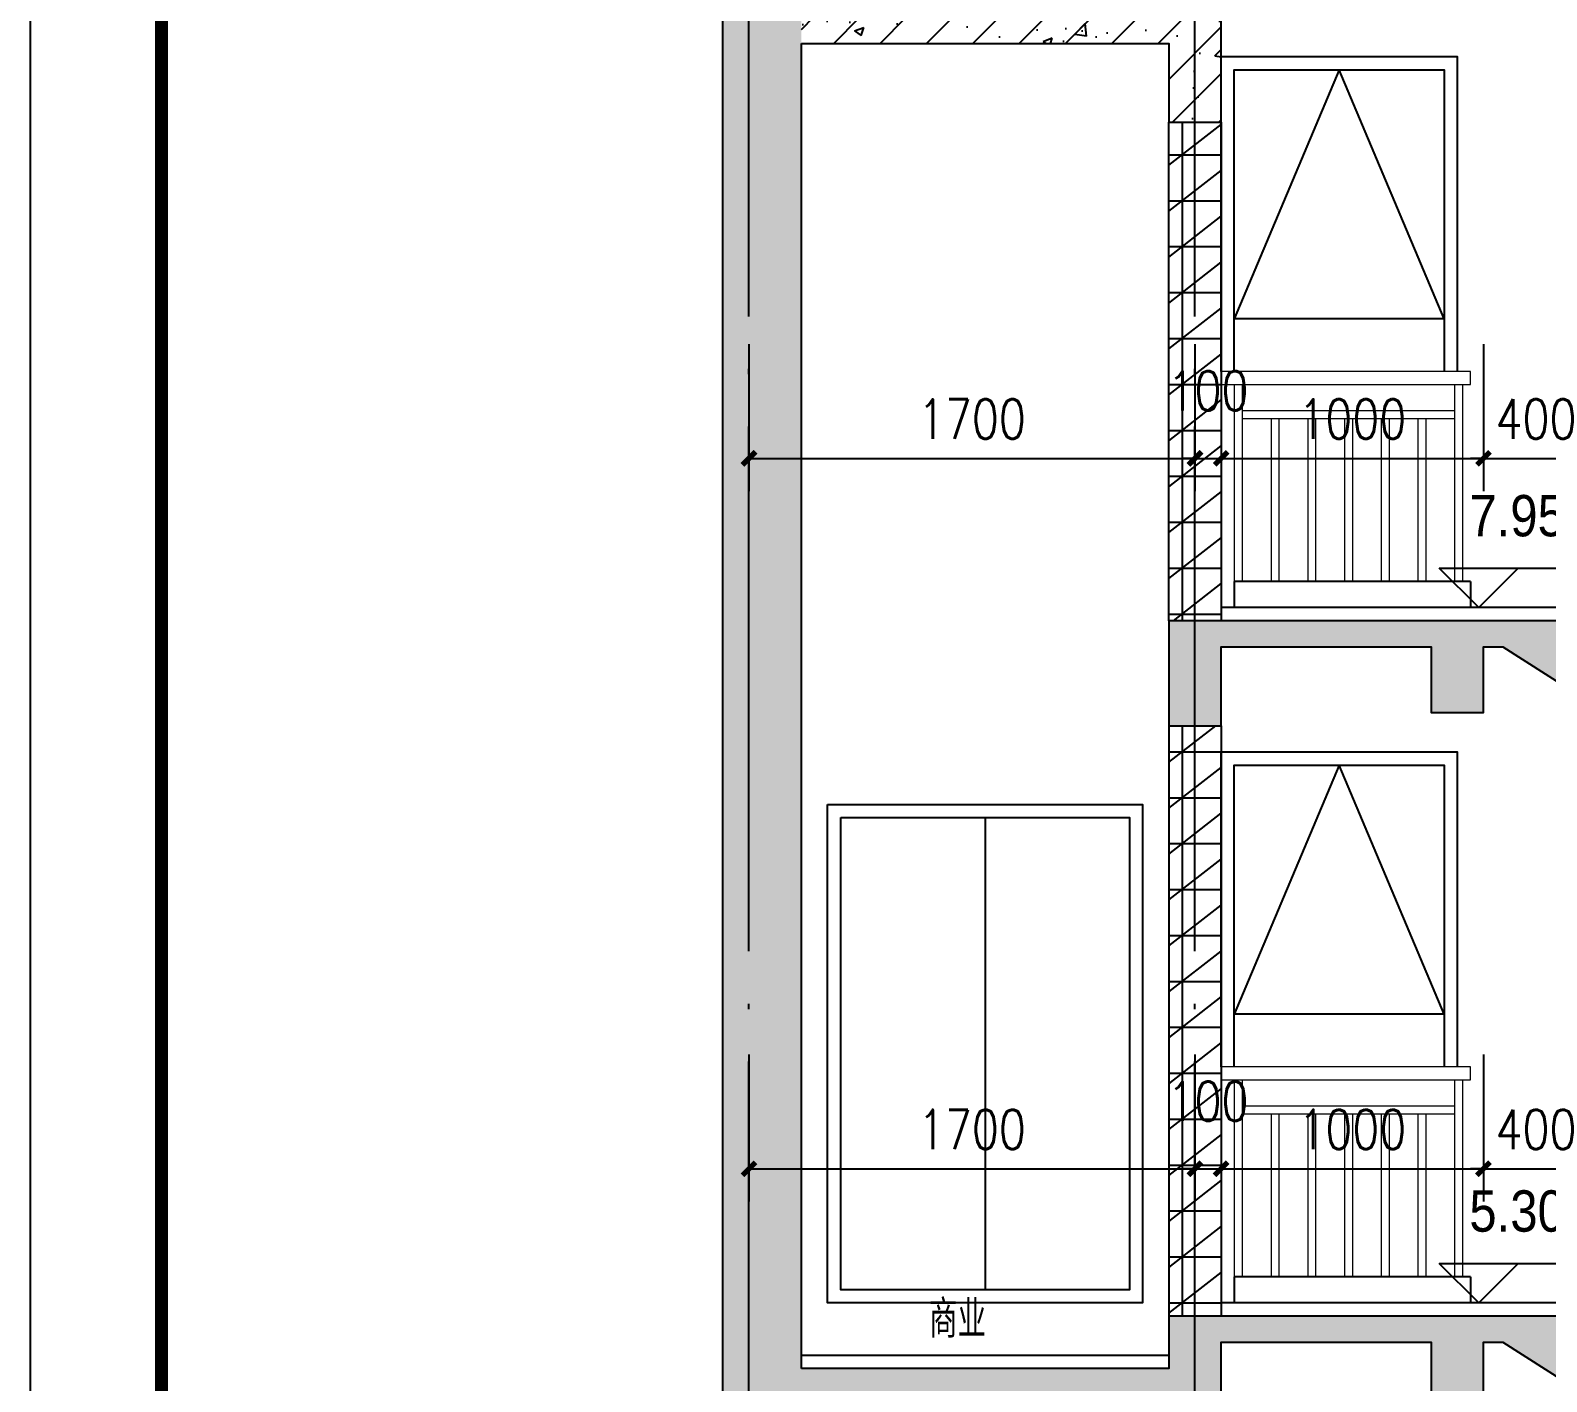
# Model space of a CAD drawing. Extents: x 718358 to 1668613, y -348838 to -159582.
# Drawn here: x 844508 to 850288, y -181950 to -176800 of the extents above; entities that cross this region are included whole.
import ezdxf

# ---------------------------------------------------------------- set-up
doc = ezdxf.new("R2010")
doc.units = 0
doc.header["$LTSCALE"] = 1000
doc.linetypes.add('DOTE', pattern=[2.42, 2, -0.2, 0.02, -0.2])
for name, color, linetype in [('建-可见线', 7, 'Continuous'), ('建-图框', 4, 'Continuous'), ('建-墙体', 2, 'Continuous'), ('建-尺寸', 73, 'Continuous'), ('建-影线', 8, 'Continuous'), ('建-房间名', 7, 'Continuous'), ('建-标高', 3, 'Continuous'), ('建-楼梯', 4, 'Continuous'), ('建-符号说明', 7, 'Continuous'), ('建-轴网', 14, 'DOTE'), ('建-门窗剖', 4, 'Continuous')]:
    doc.layers.add(name, color=color, linetype=linetype)
doc.layers.add('栏杆', color=30, linetype='Continuous', lineweight=9)
doc.styles.add('_TCH_DIM', font='gt单线西文.shx', dxfattribs={"width": 0.8, "bigfont": 'gt单线中文.shx'})
doc.styles.add('_TCH_SPACE', font='gt单线西文.shx', dxfattribs={"width": 0.8, "height": 5, "bigfont": 'gt单线中文.shx'})
doc.styles.add('DIM_FONT', font='SIMPLEX.shx', dxfattribs={"width": 0.8, "bigfont": 'GBCBIG.shx'})
doc.dimstyles.new('DIMN50', dxfattribs={"dimscale": 0.5, "dimtxt": 300, "dimasz": 100, "dimexe": 250, "dimexo": 300, "dimgap": 150, "dimtad": 1, "dimdec": 0, "dimzin": 0, "dimdsep": 46, "dimtxsty": 'DIM_FONT', "dimblk": 'ARCHTICK', "dimcen": 0.09, "dimdle": 1, "dimclrt": 7, "dimazin": 2, "dimtfac": 1, "dimtdec": 0, "dimtix": 1, "dimtmove": 2, "dimatfit": 3, "dimldrblk": 'ARCHTICK', "dimfxl": 1, "dimtolj": 1, "dimtzin": 0, "dimarcsym": 0})
pattern_1 = [(45, (0, 0), (-88.388348, 88.388348), []), (50, (0, 0), (358.63009, -31.37607), [37.5, -412.5]), (355, (0, 0), (-69.37567, 376.09607), [30, -330]), (100.4514, (29.9, -2.6), (289.25469, 344.71977), [31.8701, -350.57106]), (46.1842, (0, 100), (533.62052, -82.7595), [56.25, -618.75]), (96.6356, (44.47, 93.1), (467.33135, 487.05894), [47.80514, -525.8565]), (351.1842, (0, 100), (467.33097, 487.0593), [45, -495]), (21, (50, 75), (298.45353, -201.30945), [37.5, -412.5]), (326, (50, 75), (121.65767, 362.57502), [30, -330]), (71.4514, (74.87, 58.22), (420.11131, 161.26525), [31.8701, -350.57106]), (37.5, (0, 0), (6.079928, 166.446927), [0, -326, 0, -335, 0, -331.25]), (7.5, (0, 0), (131.53477, 197.205856), [0, -191, 0, -318.5, 0, -126.25]), (327.5, (-111.5, 0), (266.911218, -11.277436), [0, -125, 0, -390, 0, -517.5]), (317.5, (-161.5, 0), (291.593085, 50.05249), [0, -162.5, 0, -259, 0, -367.5])]

# ---------------------------------------------------------------- blocks, each defined once
blk = doc.blocks.new('JHJJKJKHGJGFH')
at = {"layer": '建-可见线'}
for p, q in [((810282.3, -292892.1), (809382.3, -292892.1)), ((809382.3, -292892.1), (809382.3, -292992.1)), ((810282.3, -292892.1), (810282.3, -292992.1))]:
    blk.add_line(p, q, dxfattribs=at)
blk.add_lwpolyline([(809332.3, -292092.1), (809332.3, -290892.1), (810232.3, -290892.1), (810232.3, -292092.1)], dxfattribs=at)
at = {"layer": '建-楼梯', "ltscale": 0.3}
blk.add_line((810182.3, -291892.1), (809382.3, -291892.1), dxfattribs=at)
for points in [[(809382.3, -292092.1), (809382.3, -290942.1), (810182.3, -290942.1), (810182.3, -292092.1)], [(810182.3, -291892.1), (809782.3, -290942.1), (809382.3, -291892.1)]]:
    blk.add_lwpolyline(points, dxfattribs=at)
at = {"layer": '栏杆'}
for p, q in [((810282.3, -292092.1), (809332.3, -292092.1)), ((810282.3, -292142.1), (810282.3, -292092.1)), ((809332.3, -292142.1), (810282.3, -292142.1)), ((810222.3, -292242.1), (809412.3, -292242.1)), ((810222.3, -292272.1), (809412.3, -292272.1))]:
    blk.add_line(p, q, dxfattribs=at)
for points in [[(809382.3, -292142.1), (809382.3, -292892.1)], [(809412.3, -292142.1), (809412.3, -292892.1)], [(810222.3, -292142.1), (810222.3, -292892.1)], [(810252.3, -292142.1), (810252.3, -292892.1)], [(809522.3, -292272.1), (809522.3, -292892.1)], [(809552.3, -292272.1), (809552.3, -292892.1)], [(809662.3, -292272.1), (809662.3, -292892.1)], [(809692.3, -292272.1), (809692.3, -292892.1)], [(809802.3, -292272.1), (809802.3, -292892.1)], [(809832.3, -292272.1), (809832.3, -292892.1)], [(809942.3, -292272.1), (809942.3, -292892.1)], [(809972.3, -292272.1), (809972.3, -292892.1)], [(810082.3, -292272.1), (810082.3, -292892.1)], [(810112.3, -292272.1), (810112.3, -292892.1)]]:
    blk.add_lwpolyline(points, dxfattribs=at)
blk = doc.blocks.new('_ArchTick')
at = {"color": 0, "linetype": 'ByBlock', "const_width": 0.4}
blk.add_lwpolyline([(-0.5, -0.5), (0.5, 0.5)], dxfattribs=at)
blk = doc.blocks.new('*D2151')
at = {"layer": 'Defpoints', "color": 0, "transparency": 16777216}
for p in [(850047.5, -180553.8), (850447.5, -180553.8), (850447.5, -181139.1)]:
    blk.add_point(p, dxfattribs=at)
at = {"layer": '建-尺寸', "color": 0, "lineweight": -2, "transparency": 16777216}
for p, q in [((850047.5, -180703.8), (850047.5, -181264.1)), ((850447.5, -180703.8), (850447.5, -181264.1)), ((850047.5, -181139.1), (849997.5, -181139.1)), ((850047.5, -181139.1), (850447.5, -181139.1)), ((850447.5, -181139.1), (850497.5, -181139.1))]:
    blk.add_line(p, q, dxfattribs=at)
at = {"layer": '建-尺寸', "color": 0, "lineweight": -2, "transparency": 16777216, "xscale": 50, "yscale": 50, "zscale": 50}
blk.add_blockref('_ArchTick', (850047.5, -181139.1), dxfattribs=at)
at = {"layer": '建-尺寸', "color": 0, "lineweight": -2, "transparency": 16777216, "xscale": 50, "yscale": 50, "zscale": 50, "rotation": 180}
blk.add_blockref('_ArchTick', (850447.5, -181139.1), dxfattribs=at)
at = {"layer": '建-尺寸', "color": 7, "transparency": 16777216, "insert": (850247.5, -180989.1), "char_height": 150, "attachment_point": 5, "style": 'DIM_FONT'}
blk.add_mtext('\\A1;400', dxfattribs=at)
blk = doc.blocks.new('*D2152')
at = {"layer": 'Defpoints', "color": 0, "transparency": 16777216}
for p in [(849047.5, -180553.8), (850047.5, -180553.8), (850047.5, -181139.1)]:
    blk.add_point(p, dxfattribs=at)
at = {"layer": '建-尺寸', "color": 0, "lineweight": -2, "transparency": 16777216}
for p, q in [((849047.5, -180703.8), (849047.5, -181264.1)), ((850047.5, -180703.8), (850047.5, -181264.1)), ((849047, -181139.1), (850048, -181139.1))]:
    blk.add_line(p, q, dxfattribs=at)
at = {"layer": '建-尺寸', "color": 0, "lineweight": -2, "transparency": 16777216, "xscale": 50, "yscale": 50, "zscale": 50, "rotation": 180}
blk.add_blockref('_ArchTick', (849047.5, -181139.1), dxfattribs=at)
at = {"layer": '建-尺寸', "color": 0, "lineweight": -2, "transparency": 16777216, "xscale": 50, "yscale": 50, "zscale": 50}
blk.add_blockref('_ArchTick', (850047.5, -181139.1), dxfattribs=at)
at = {"layer": '建-尺寸', "color": 7, "transparency": 16777216, "insert": (849547.5, -180989.1), "char_height": 150, "attachment_point": 5, "style": 'DIM_FONT'}
blk.add_mtext('\\A1;1000', dxfattribs=at)
blk = doc.blocks.new('*D2153')
at = {"layer": 'Defpoints', "color": 0, "transparency": 16777216}
for p in [(848947.5, -180553.8), (849047.5, -180553.8), (849047.5, -181139.1)]:
    blk.add_point(p, dxfattribs=at)
at = {"layer": '建-尺寸', "color": 0, "lineweight": -2, "transparency": 16777216}
for p, q in [((848947.5, -180703.8), (848947.5, -181264.1)), ((849047.5, -180703.8), (849047.5, -181264.1)), ((848947.5, -181139.1), (848897.5, -181139.1)), ((848947.5, -181139.1), (849047.5, -181139.1)), ((849047.5, -181139.1), (849097.5, -181139.1))]:
    blk.add_line(p, q, dxfattribs=at)
at = {"layer": '建-尺寸', "color": 0, "lineweight": -2, "transparency": 16777216, "xscale": 50, "yscale": 50, "zscale": 50}
blk.add_blockref('_ArchTick', (848947.5, -181139.1), dxfattribs=at)
at = {"layer": '建-尺寸', "color": 0, "lineweight": -2, "transparency": 16777216, "xscale": 50, "yscale": 50, "zscale": 50, "rotation": 180}
blk.add_blockref('_ArchTick', (849047.5, -181139.1), dxfattribs=at)
at = {"layer": '建-尺寸', "color": 7, "transparency": 16777216, "insert": (848997.5, -180881.6), "char_height": 150, "attachment_point": 5, "style": 'DIM_FONT'}
blk.add_mtext('\\A1;100', dxfattribs=at)
blk = doc.blocks.new('*D2154')
at = {"layer": 'Defpoints', "color": 0, "transparency": 16777216}
for p in [(847247.5, -180553.8), (848947.5, -180553.8), (848947.5, -181139.1)]:
    blk.add_point(p, dxfattribs=at)
at = {"layer": '建-尺寸', "color": 0, "lineweight": -2, "transparency": 16777216}
for p, q in [((847247.5, -180703.8), (847247.5, -181264.1)), ((848947.5, -180703.8), (848947.5, -181264.1)), ((847247, -181139.1), (848948, -181139.1))]:
    blk.add_line(p, q, dxfattribs=at)
at = {"layer": '建-尺寸', "color": 0, "lineweight": -2, "transparency": 16777216, "xscale": 50, "yscale": 50, "zscale": 50, "rotation": 180}
blk.add_blockref('_ArchTick', (847247.5, -181139.1), dxfattribs=at)
at = {"layer": '建-尺寸', "color": 0, "lineweight": -2, "transparency": 16777216, "xscale": 50, "yscale": 50, "zscale": 50}
blk.add_blockref('_ArchTick', (848947.5, -181139.1), dxfattribs=at)
at = {"layer": '建-尺寸', "color": 7, "transparency": 16777216, "insert": (848097.5, -180989.1), "char_height": 150, "attachment_point": 5, "style": 'DIM_FONT'}
blk.add_mtext('\\A1;1700', dxfattribs=at)
blk = doc.blocks.new('*D2160')
at = {"layer": 'Defpoints', "color": 0, "transparency": 16777216}
for p in [(850047.5, -177846.4), (850447.5, -177846.4), (850447.5, -178431.7)]:
    blk.add_point(p, dxfattribs=at)
at = {"layer": '建-尺寸', "color": 0, "lineweight": -2, "transparency": 16777216}
for p, q in [((850047.5, -177996.4), (850047.5, -178556.7)), ((850447.5, -177996.4), (850447.5, -178556.7)), ((850047.5, -178431.7), (849997.5, -178431.7)), ((850047.5, -178431.7), (850447.5, -178431.7)), ((850447.5, -178431.7), (850497.5, -178431.7))]:
    blk.add_line(p, q, dxfattribs=at)
at = {"layer": '建-尺寸', "color": 0, "lineweight": -2, "transparency": 16777216, "xscale": 50, "yscale": 50, "zscale": 50}
blk.add_blockref('_ArchTick', (850047.5, -178431.7), dxfattribs=at)
at = {"layer": '建-尺寸', "color": 0, "lineweight": -2, "transparency": 16777216, "xscale": 50, "yscale": 50, "zscale": 50, "rotation": 180}
blk.add_blockref('_ArchTick', (850447.5, -178431.7), dxfattribs=at)
at = {"layer": '建-尺寸', "color": 7, "transparency": 16777216, "insert": (850247.5, -178281.7), "char_height": 150, "attachment_point": 5, "style": 'DIM_FONT'}
blk.add_mtext('\\A1;400', dxfattribs=at)
blk = doc.blocks.new('*D2161')
at = {"layer": 'Defpoints', "color": 0, "transparency": 16777216}
for p in [(849047.5, -177846.4), (850047.5, -177846.4), (850047.5, -178431.7)]:
    blk.add_point(p, dxfattribs=at)
at = {"layer": '建-尺寸', "color": 0, "lineweight": -2, "transparency": 16777216}
for p, q in [((849047.5, -177996.4), (849047.5, -178556.7)), ((850047.5, -177996.4), (850047.5, -178556.7)), ((849047, -178431.7), (850048, -178431.7))]:
    blk.add_line(p, q, dxfattribs=at)
at = {"layer": '建-尺寸', "color": 0, "lineweight": -2, "transparency": 16777216, "xscale": 50, "yscale": 50, "zscale": 50, "rotation": 180}
blk.add_blockref('_ArchTick', (849047.5, -178431.7), dxfattribs=at)
at = {"layer": '建-尺寸', "color": 0, "lineweight": -2, "transparency": 16777216, "xscale": 50, "yscale": 50, "zscale": 50}
blk.add_blockref('_ArchTick', (850047.5, -178431.7), dxfattribs=at)
at = {"layer": '建-尺寸', "color": 7, "transparency": 16777216, "insert": (849547.5, -178281.7), "char_height": 150, "attachment_point": 5, "style": 'DIM_FONT'}
blk.add_mtext('\\A1;1000', dxfattribs=at)
blk = doc.blocks.new('*D2162')
at = {"layer": 'Defpoints', "color": 0, "transparency": 16777216}
for p in [(848947.5, -177846.4), (849047.5, -177846.4), (849047.5, -178431.7)]:
    blk.add_point(p, dxfattribs=at)
at = {"layer": '建-尺寸', "color": 0, "lineweight": -2, "transparency": 16777216}
for p, q in [((848947.5, -177996.4), (848947.5, -178556.7)), ((849047.5, -177996.4), (849047.5, -178556.7)), ((848947.5, -178431.7), (848897.5, -178431.7)), ((848947.5, -178431.7), (849047.5, -178431.7)), ((849047.5, -178431.7), (849097.5, -178431.7))]:
    blk.add_line(p, q, dxfattribs=at)
at = {"layer": '建-尺寸', "color": 0, "lineweight": -2, "transparency": 16777216, "xscale": 50, "yscale": 50, "zscale": 50}
blk.add_blockref('_ArchTick', (848947.5, -178431.7), dxfattribs=at)
at = {"layer": '建-尺寸', "color": 0, "lineweight": -2, "transparency": 16777216, "xscale": 50, "yscale": 50, "zscale": 50, "rotation": 180}
blk.add_blockref('_ArchTick', (849047.5, -178431.7), dxfattribs=at)
at = {"layer": '建-尺寸', "color": 7, "transparency": 16777216, "insert": (848997.5, -178174.2), "char_height": 150, "attachment_point": 5, "style": 'DIM_FONT'}
blk.add_mtext('\\A1;100', dxfattribs=at)
blk = doc.blocks.new('*D2163')
at = {"layer": 'Defpoints', "color": 0, "transparency": 16777216}
for p in [(847247.5, -177846.4), (848947.5, -177846.4), (848947.5, -178431.7)]:
    blk.add_point(p, dxfattribs=at)
at = {"layer": '建-尺寸', "color": 0, "lineweight": -2, "transparency": 16777216}
for p, q in [((847247.5, -177996.4), (847247.5, -178556.7)), ((848947.5, -177996.4), (848947.5, -178556.7)), ((847247, -178431.7), (848948, -178431.7))]:
    blk.add_line(p, q, dxfattribs=at)
at = {"layer": '建-尺寸', "color": 0, "lineweight": -2, "transparency": 16777216, "xscale": 50, "yscale": 50, "zscale": 50, "rotation": 180}
blk.add_blockref('_ArchTick', (847247.5, -178431.7), dxfattribs=at)
at = {"layer": '建-尺寸', "color": 0, "lineweight": -2, "transparency": 16777216, "xscale": 50, "yscale": 50, "zscale": 50}
blk.add_blockref('_ArchTick', (848947.5, -178431.7), dxfattribs=at)
at = {"layer": '建-尺寸', "color": 7, "transparency": 16777216, "insert": (848097.5, -178281.7), "char_height": 150, "attachment_point": 5, "style": 'DIM_FONT'}
blk.add_mtext('\\A1;1700', dxfattribs=at)

msp = doc.modelspace()

# ---------------------------------------------------------------- hatches: boundary and pattern name
at = {"layer": '建-影线'}
h = msp.add_hatch(dxfattribs=at)
h.set_pattern_fill('钢筋混凝土', color=256, scale=50, style=0)
h.set_pattern_definition(pattern_1)
h.paths.add_polyline_path([(848947.5, -192900.4), (848847.5, -192900.4), (848847.5, -193050.4), (848947.5, -193050.4)], flags=17)
h.paths.add_polyline_path([(849047.5, -192900.4), (848947.5, -192900.4), (848947.5, -193050.4), (849047.5, -193050.4)], flags=17)
h.paths.add_polyline_path([(851247.5, -162750.4), (848997.5, -162750.4), (848997.5, -162350.4), (848947.5, -162350.4), (848947.5, -163250.4), (849047.5, -163250.4), (849047.5, -162850.4), (851247.5, -162850.4)])
h.paths.add_polyline_path([(848947.5, -162350.4), (848847.5, -162350.4), (848847.5, -162750.4), (847447.5, -162750.4), (847447.5, -162850.4), (848847.5, -162850.4), (848847.5, -163250.4), (848947.5, -163250.4)])
h.paths.add_polyline_path([(847447.5, -162750.4), (847297.5, -162750.4), (847297.5, -162350.4), (847247.5, -162350.4), (847247.5, -162850.4), (847347.5, -162850.4), (847447.5, -162850.4)])
h.paths.add_polyline_path([(847247.5, -162350.4), (847147.5, -162350.4), (847147.5, -162850.4), (847247.5, -162850.4)])
h.paths.add_polyline_path([(858097.5, -162750.4), (857947.5, -162750.4), (857947.5, -162850.4), (858047.5, -162850.4)])
h.paths.add_polyline_path([(857947.5, -162750.4), (855947.5, -162750.4), (855947.5, -162350.4), (855847.5, -162350.4), (855847.5, -163250.4), (855947.5, -163250.4), (855947.5, -162850.4), (857947.5, -162850.4)])
h.paths.add_polyline_path([(855847.5, -162350.4), (855797.5, -162350.4), (855797.5, -162750.4), (853547.5, -162750.4), (853547.5, -162850.4), (855747.5, -162850.4), (855747.5, -163250.4), (855847.5, -163250.4)])
h.paths.add_polyline_path([(853547.5, -162750.4), (851247.5, -162750.4), (851247.5, -162850.4), (853547.5, -162850.4)])
h.paths.add_polyline_path([(852527.5, -193800.4), (852267.5, -193800.4), (852267.5, -193750.4), (852217.5, -193750.4), (852217.5, -193911.4), (852397.5, -194032.6), (852527.5, -193945.1)])
h.paths.add_polyline_path([(852267.5, -193625.4), (852007.5, -193625.4), (852007.5, -193450.4), (851747.5, -193450.4), (851747.5, -193275.4), (851487.5, -193275.4), (851487.5, -193100.4), (851227.5, -193100.4), (851227.5, -192925.4), (850967.5, -192925.4), (850967.5, -192750.4), (850707.5, -192750.4), (850707.5, -192575.4), (850447.5, -192575.4), (850447.5, -192400.4), (847447.5, -192400.4), (847447.5, -192500.4), (848847.5, -192500.4), (848847.5, -192800.4), (849047.5, -192800.4), (849047.5, -192500.4), (850247.5, -192500.4), (850247.5, -192750.4), (850447.5, -192750.4), (850447.5, -192720.1), (852217.5, -193911.4), (852217.5, -193750.4), (852267.5, -193750.4)])
h.paths.add_polyline_path([(850697.5, -196550.4), (850697.5, -195200.4), (850497.5, -195200.4), (850497.5, -196550.4), (847447.5, -196550.4), (847447.5, -196750.4), (857947.5, -196750.4), (857947.5, -196550.4), (854548.4, -196550.4), (854548.4, -195300.4), (857947.5, -195300.4), (857947.5, -195200.4), (854347.5, -195200.4), (854347.5, -195025.4), (854087.5, -195025.4), (854087.5, -194850.4), (853827.5, -194850.4), (853827.5, -194675.4), (853567.5, -194675.4), (853567.5, -194500.4), (853307.5, -194500.4), (853307.5, -194325.4), (853047.5, -194325.4), (853047.5, -194150.4), (852787.5, -194150.4), (852787.5, -193975.4), (852527.5, -193975.4), (852527.5, -193945.1), (852397.5, -194032.6), (854348.4, -195345.7), (854348.4, -196550.4)])
h.paths.add_polyline_path([(847147.5, -196750.4), (847447.5, -196750.4), (847447.5, -168000.4), (847147.5, -168000.4)])
h.paths.add_polyline_path([(858047.5, -168000.4), (858247.5, -168000.4), (858247.5, -162750.4), (858047.5, -162750.4)])
h.paths.add_polyline_path([(858097.5, -162750.4), (858247.5, -162750.4), (858247.5, -162350.4), (858097.5, -162350.4)])
h.paths.add_polyline_path([(854612.6, -162118.1), (855259.4, -162118.1), (855259.4, -161881.9), (854612.6, -161881.9)], flags=9)
h.paths.add_polyline_path([(845717.6, -197838.3), (845717.6, -199346.1), (846008.4, -199346.1), (846008.4, -197838.3)], flags=9)
h.paths.add_polyline_path([(846507, -200464.2), (846507, -201045.2), (846732, -201045.2), (846732, -200464.2)], flags=9)
h.paths.add_polyline_path([(846030, -197827.6), (846030, -199424.2), (846249.8, -199424.2), (846249.8, -197827.6)], flags=9)
h.paths.add_polyline_path([(846234.9, -197761.8), (846234.9, -199455.3), (846454.7, -199455.3), (846454.7, -197761.8)], flags=9)
h.paths.add_polyline_path([(846765.1, -200391.2), (846765.1, -201094.4), (846945.1, -201094.4), (846945.1, -200391.2)], flags=9)
h.paths.add_polyline_path([(846630.1, -197764.9), (846630.1, -199552.1), (846849.9, -199552.1), (846849.9, -197764.9)], flags=9)
h.paths.add_polyline_path([(845728.9, -196690.7), (845728.9, -197444), (845974.8, -197444), (845974.8, -196690.7)], flags=9)
h.paths.add_polyline_path([(846196.5, -192247.8), (846196.5, -193052.1), (846298, -193052.1), (846298, -192247.8)], flags=9)
h.paths.add_polyline_path([(846242.2, -200507.1), (846242.2, -200919), (846517, -200919), (846517, -200507.1)], flags=9)
h.paths.add_polyline_path([(845102.4, -200738), (845102.4, -200970.1), (845364.9, -200970.1), (845364.9, -200738)], flags=9)
h.paths.add_polyline_path([(845761, -200547.4), (845761, -200877.1), (846029.2, -200877.1), (846029.2, -200547.4)], flags=9)
h.paths.add_polyline_path([(845790.9, -189078.9), (845790.9, -189574.7), (845997.6, -189574.7), (845997.6, -189078.9)], flags=9)
h.paths.add_polyline_path([(845294.7, -189078.4), (845294.7, -189575.1), (845504, -189575.1), (845504, -189078.4)], flags=9)
h.paths.add_polyline_path([(845061.3, -189078.6), (845061.3, -189575), (845269.7, -189575), (845269.7, -189078.6)], flags=9)
h.paths.add_polyline_path([(845770.7, -190714.7), (845770.7, -191210.2), (845976.5, -191210.2), (845976.5, -190714.7)], flags=9)
h.paths.add_polyline_path([(845538.7, -190715), (845538.7, -191209.9), (845742.7, -191209.9), (845742.7, -190715)], flags=9)
h.paths.add_polyline_path([(845693.3, -188634.9), (845693.3, -188848.4), (845907, -188848.4), (845907, -188634.9)], flags=9)
h.paths.add_polyline_path([(845184.3, -188637.5), (845184.3, -188845.8), (845382.1, -188845.8), (845382.1, -188637.5)], flags=9)
h.paths.add_polyline_path([(845522.3, -189078.7), (845522.3, -189574.8), (845729.8, -189574.8), (845729.8, -189078.7)], flags=9)
h.paths.add_polyline_path([(845722.8, -194441.7), (845722.8, -195196.5), (845972.8, -195196.5), (845972.8, -194441.7)], flags=9)
h.paths.add_polyline_path([(845396.5, -194442.7), (845396.5, -195195.4), (845640.3, -195195.4), (845640.3, -194442.7)], flags=9)
h.paths.add_polyline_path([(845057, -194442.7), (845057, -195195.4), (845300.7, -195195.4), (845300.7, -194442.7)], flags=9)
h.paths.add_polyline_path([(845060.7, -192179.3), (845060.7, -192933.4), (845308.6, -192933.4), (845308.6, -192179.3)], flags=9)
h.paths.add_polyline_path([(845724.7, -192181.9), (845724.7, -192936.7), (845974.7, -192936.7), (845974.7, -192181.9)], flags=9)
h.paths.add_polyline_path([(845393.9, -192180), (845393.9, -192932.7), (845637.6, -192932.7), (845637.6, -192180)], flags=9)
h.paths.add_polyline_path([(846101.5, -193478.5), (846101.5, -194800.8), (846329.1, -194800.8), (846329.1, -193478.5)], flags=9)
h.paths.add_polyline_path([(846101.1, -194887.6), (846101.1, -195558.2), (846315.3, -195558.2), (846315.3, -194887.6)], flags=9)
h.paths.add_polyline_path([(846500.4, -193058), (846500.4, -196515.7), (846793.2, -196515.7), (846793.2, -193058)], flags=9)
h.paths.add_polyline_path([(846320.7, -193095.5), (846320.7, -196345.5), (846502.6, -196345.5), (846502.6, -193095.5)], flags=9)
h.paths.add_polyline_path([(846515.1, -199904.4), (846515.1, -200328.5), (846720, -200328.5), (846720, -199904.4)], flags=9)
h.paths.add_polyline_path([(846027.3, -199909.3), (846027.3, -200333.4), (846232.2, -200333.4), (846232.2, -199909.3)], flags=9)
h.paths.add_polyline_path([(845778.3, -199909.3), (845778.3, -200333.4), (845983.2, -200333.4), (845983.2, -199909.3)], flags=9)
h.paths.add_polyline_path([(845261, -199909), (845261, -200332.8), (845465, -200332.8), (845465, -199909)], flags=9)
h.paths.add_polyline_path([(846763.8, -199868.1), (846763.8, -200364.8), (846973.1, -200364.8), (846973.1, -199868.1)], flags=9)
h.paths.add_polyline_path([(845225.9, -196690.7), (845225.9, -197444), (845471.8, -197444), (845471.8, -196690.7)], flags=9)
h.paths.add_polyline_path([(846135.8, -196690.8), (846135.8, -197443.9), (846380.6, -197443.9), (846380.6, -196690.8)], flags=9)
h.paths.add_polyline_path([(846635.3, -196690.7), (846635.3, -197444), (846881.2, -197444), (846881.2, -196690.7)], flags=9)
h.paths.add_polyline_path([(846276, -199908.9), (846276, -200333.9), (846483.5, -200333.9), (846483.5, -199908.9)], flags=9)
h.paths.add_polyline_path([(856778.4, -162518.1), (857425.1, -162518.1), (857425.1, -162281.9), (856778.4, -162281.9)], flags=9)
h.paths.add_polyline_path([(845437.3, -200485.7), (845437.3, -200680.7), (845662.3, -200680.7), (845662.3, -200485.7)], flags=9)
h.paths.add_polyline_path([(846017, -200521.7), (846017, -200895.7), (846242, -200895.7), (846242, -200521.7)], flags=9)
h.paths.add_polyline_path([(845199.1, -197624.4), (845199.1, -199718.3), (845492.2, -199718.3), (845492.2, -197624.4)], flags=9)
h.paths.add_polyline_path([(847147.5, -168000.4), (847347.5, -168000.4), (847347.5, -162850.4), (847147.5, -162850.4)])
h.paths.add_polyline_path([(858047.5, -168000.4), (857947.5, -168100.4), (857947.5, -196750.4), (858247.5, -196750.4), (858247.5, -168000.4)])
h = msp.add_hatch(dxfattribs=at)
h.set_pattern_fill('钢筋混凝土', color=256, scale=50, style=0)
h.set_pattern_definition(pattern_1)
h.paths.add_polyline_path([(849047.5, -176750.4), (847447.5, -176750.4), (847447.5, -176850.4), (848847.5, -176850.4), (848847.5, -177150.4), (849047.5, -177150.4), (849047.5, -176900.4)])
h = msp.add_hatch(dxfattribs=at)
h.set_pattern_fill('空心砖', color=256, scale=50, style=0)
h.set_pattern_definition([(0, (0, 0), (0, 175), []), (37.875, (200, 0), (-84.807639, 109.038328), []), (90, (200, 0), (-225, 1e-14), [])])
h.paths.add_polyline_path([(855747.5, -181700.4), (855947.5, -181700.4), (855947.5, -179450.4), (855747.5, -179450.4)])
h.paths.add_polyline_path([(849047.5, -179450.4), (848847.5, -179450.4), (848847.5, -181700.4), (849047.5, -181700.4)])
h.paths.add_polyline_path([(849047.5, -177150.4), (848847.5, -177150.4), (848847.5, -179050.4), (849047.5, -179050.4)])
h.paths.add_polyline_path([(855947.5, -177150.4), (855747.5, -177150.4), (855747.5, -178100.4), (855747.5, -179050.4), (855947.5, -179050.4)])
h = msp.add_hatch(dxfattribs=at)
h.set_pattern_fill('钢筋混凝土', color=256, scale=50, style=0)
h.set_pattern_definition(pattern_1)
h.paths.add_polyline_path([(850047.5, -179150.4), (850121.5, -179150.4), (852217.5, -180486.9), (852217.5, -180325.5), (852267.5, -180325.5), (852267.5, -180209.8), (852007.5, -180209.8), (852007.5, -180044.1), (851747.5, -180044.1), (851747.5, -179878.5), (851487.5, -179878.5), (851487.5, -179712.9), (851227.5, -179712.9), (851227.5, -179547.2), (850967.5, -179547.2), (850967.5, -179381.6), (850707.5, -179381.6), (850707.5, -179216), (850447.5, -179216), (850447.5, -179050.4), (848847.5, -179050.4), (848847.5, -179450.4), (849047.5, -179450.4), (849047.5, -179150.4), (849847.5, -179150.4), (849847.5, -179400.4), (850047.5, -179400.4)])
h.paths.add_polyline_path([(852527.5, -180375.4), (852267.5, -180375.4), (852267.5, -180325.5), (852217.5, -180325.5), (852217.5, -180486.9), (852378.1, -180589.3), (852527.5, -180494)])
h.paths.add_polyline_path([(853047.5, -180706.7), (852787.5, -180706.7), (852787.5, -180541), (852527.5, -180541), (852527.5, -180494), (852378.1, -180589.3), (854277.5, -181800.4), (854747.5, -181800.4), (854747.5, -182050.4), (854947.5, -182050.4), (854947.5, -181800.4), (855747.5, -181800.4), (855747.5, -182300.4), (855947.5, -182300.4), (855947.5, -182000.4), (857947.5, -182000.4), (857947.5, -181900.4), (855947.5, -181900.4), (855947.5, -181700.4), (854347.5, -181700.4), (854347.5, -181534.8), (854087.5, -181534.8), (854087.5, -181369.2), (853827.5, -181369.2), (853827.5, -181203.5), (853567.5, -181203.5), (853567.5, -181037.9), (853307.5, -181037.9), (853307.5, -180872.3), (853047.5, -180872.3)])
h = msp.add_hatch(dxfattribs=at)
h.set_pattern_fill('钢筋混凝土', color=256, scale=50, style=0)
h.set_pattern_definition(pattern_1)
h.paths.add_polyline_path([(855947.5, -184750.4), (855747.5, -184750.4), (855747.5, -184850.4), (855947.5, -184850.4)])
h.paths.add_polyline_path([(849047.5, -181800.5), (849847.5, -181800.5), (849847.5, -182050.5), (850047.5, -182050.5), (850047.5, -181800.5), (850121.7, -181800.5), (852217.5, -183136.9), (852217.5, -182975.4), (852267.5, -182975.4), (852267.5, -182859.8), (852007.5, -182859.8), (852007.5, -182694.1), (851747.5, -182694.1), (851747.5, -182528.5), (851487.5, -182528.5), (851487.5, -182362.9), (851227.5, -182362.9), (851227.5, -182197.2), (850967.5, -182197.2), (850967.5, -182031.6), (850707.5, -182031.6), (850707.5, -181866), (850447.5, -181866), (850447.5, -181700.4), (848847.5, -181700.4), (848847.5, -181900.5), (847447.5, -181900.5), (847447.5, -182000.5), (848847.5, -182000.5), (848847.5, -182300.5), (849047.5, -182300.5), (849047.5, -182200.4)])
h.paths.add_polyline_path([(852527.5, -183025.4), (852267.5, -183025.4), (852267.5, -182975.4), (852217.5, -182975.4), (852217.5, -183136.9), (852397.5, -183251.7), (852527.5, -183168.8)])
h.paths.add_polyline_path([(853047.5, -183356.7), (852787.5, -183356.7), (852787.5, -183191), (852527.5, -183191), (852527.5, -183168.8), (852397.5, -183251.7), (854277.5, -184450.4), (854747.5, -184450.4), (854747.5, -184700.4), (854947.5, -184700.4), (854947.5, -184450.4), (855747.5, -184450.4), (855747.5, -184750.4), (855947.5, -184750.4), (855947.5, -184350.4), (854347.5, -184350.4), (854347.5, -184184.8), (854087.5, -184184.8), (854087.5, -184019.2), (853827.5, -184019.2), (853827.5, -183853.5), (853567.5, -183853.5), (853567.5, -183687.9), (853307.5, -183687.9), (853307.5, -183522.3), (853047.5, -183522.3)])

# ---------------------------------------------------------------- linework, layer by layer
at = {"layer": '建-可见线'}
msp.add_lwpolyline([(850497.5, -179000.4), (849047.5, -179000.4)], dxfattribs=at)
at = {"layer": '建-可见线', "elevation": 0}
for points in [[(850757.5, -181981.6), (850757.5, -181816), (850497.5, -181816), (850497.5, -181650.4), (849047.5, -181650.4)], [(848847.5, -181850.4), (847447.5, -181850.4)]]:
    msp.add_lwpolyline(points, dxfattribs=at)
at = {"layer": '建-图框'}
msp.add_lwpolyline([(844508.1, -159584.6), (844508.1, -201634.6), (874208.1, -201634.6), (874208.1, -159584.6)], close=True, dxfattribs=at)
at = {"layer": '建-图框', "const_width": 50}
msp.add_lwpolyline([(845008.1, -160834.6), (845008.1, -201134.6), (873708.1, -201134.6), (873708.1, -160834.6)], close=True, dxfattribs=at)
at = {"layer": '建-墙体'}
for p, q in [((847147.5, -196750.4), (847147.5, -172382.1)), ((847447.5, -181900.5), (847447.5, -176850.4)), ((848847.5, -179050.4), (848847.5, -177150.4)), ((848847.5, -179450.4), (848847.5, -181700.4)), ((849047.5, -179450.4), (849047.5, -181700.4))]:
    msp.add_line(p, q, dxfattribs=at)
for points in [[(847447.5, -176850.4), (848847.5, -176850.4), (848847.5, -177150.4), (849047.5, -177150.4), (849047.5, -176750.4), (847447.5, -176750.4)], [(849047.5, -177150.4), (849047.5, -179050.4)], [(850447.5, -179050.4), (848847.5, -179050.4), (848847.5, -179450.4), (849047.5, -179450.4), (849047.5, -179150.4), (849847.5, -179150.4), (849847.5, -179400.4), (850047.5, -179400.4), (850047.5, -179150.4), (850121.5, -179150.4), (854277.5, -181800.4)]]:
    msp.add_lwpolyline(points, dxfattribs=at)
at = {"layer": '建-墙体', "elevation": 0}
for points in [[(850707.5, -182031.6), (850707.5, -181866), (850447.5, -181866), (850447.5, -181700.4), (848847.5, -181700.4), (848847.5, -181900.5), (847447.5, -181900.5)], [(849047.5, -182300.5), (849047.5, -181800.5), (849847.5, -181800.5), (849847.5, -182050.5)], [(850047.5, -182050.5), (850047.5, -181800.5), (850121.7, -181800.5), (854277.5, -184450.4)]]:
    msp.add_lwpolyline(points, dxfattribs=at)
at = {"layer": '建-标高'}
for p, q in [((850029.1, -179000.5), (849879.1, -178850.5)), ((849879.1, -178850.5), (850455.4, -178850.5)), ((850029.1, -179000.5), (850179.1, -178850.5)), ((850029.1, -181650.5), (849879.1, -181500.5)), ((849879.1, -181500.5), (850455.4, -181500.5)), ((850029.1, -181650.5), (850179.1, -181500.5))]:
    msp.add_line(p, q, dxfattribs=at)
at = {"layer": '建-轴网'}
for p, q in [((847247.5, -197250.4), (847247.5, -161350.4)), ((848947.5, -197250.4), (848947.5, -161350.4))]:
    msp.add_line(p, q, dxfattribs=at)
at = {"layer": '建-门窗剖'}
msp.add_line((848147.5, -179800.4, 0), (848147.5, -181600.4, 0), dxfattribs=at)
at = {"layer": '建-门窗剖', "elevation": 0}
msp.add_lwpolyline([(847547.5, -179750.4), (848747.5, -179750.4), (848747.5, -181650.4), (847547.5, -181650.4), (847547.5, -179750.4)], dxfattribs=at)
msp.add_lwpolyline([(847597.5, -179800.4), (848697.5, -179800.4), (848697.5, -181600.4), (847597.5, -181600.4), (847597.5, -179800.4)], close=True, dxfattribs=at)

# ---------------------------------------------------------------- block references
at = {"layer": '建-墙体'}
for p in [(39715.3, 113991.7), (39715.3, 111341.7)]:
    msp.add_blockref('JHJJKJKHGJGFH', p, dxfattribs=at)

# ---------------------------------------------------------------- texts
at = {"layer": '建-房间名', "style": '_TCH_SPACE', "width": 0.8}
msp.add_text('商业', height=143.31, dxfattribs=at).set_placement((847933.7, -181783.5, 0))
at = {"layer": '建-符号说明', "style": '_TCH_DIM', "width": 0.888889}
for s, p in [('7.950', (849993.5, -178728.8)), ('5.300', (849993.5, -181378.8))]:
    msp.add_text(s, height=157.5, dxfattribs=at).set_placement(p)

# ---------------------------------------------------------------- dimensions: what is measured, and where the dimension line sits
at = {"layer": '建-尺寸'}
for p1, p2, picture, middle in [((847247.5, -177846.4), (848947.5, -177846.4), '*D2163', (848097.5, -178281.7)), ((849047.5, -177846.4), (850047.5, -177846.4), '*D2161', (849547.5, -178281.7)), ((850047.5, -177846.4), (850447.5, -177846.4), '*D2160', (850247.5, -178281.7)), ((847247.5, -180553.8), (848947.5, -180553.8), '*D2154', (848097.5, -180989.1)), ((849047.5, -180553.8), (850047.5, -180553.8), '*D2152', (849547.5, -180989.1)), ((850047.5, -180553.8), (850447.5, -180553.8), '*D2151', (850247.5, -180989.1))]:
    dim = msp.add_aligned_dim(p1=p1, p2=p2, distance=-585.3, dimstyle='DIMN50', dxfattribs=at)
    dim.commit()
    dim.dimension.update_dxf_attribs({"geometry": picture, "text_midpoint": middle})
for base, p1, p2, picture, middle in [((849047.5, -178431.7), (848947.5, -177846.4), (849047.5, -177846.4), '*D2162', (848997.5, -178174.2)), ((849047.5, -181139.1), (848947.5, -180553.8), (849047.5, -180553.8), '*D2153', (848997.5, -180881.6))]:
    dim = msp.add_linear_dim(base=base, p1=p1, p2=p2, angle=0, dimstyle='DIMN50', dxfattribs=at)
    dim.commit()
    dim.dimension.update_dxf_attribs({"geometry": picture, "text_midpoint": middle, "dimtype": 161})

doc.saveas('drawing.dxf')
